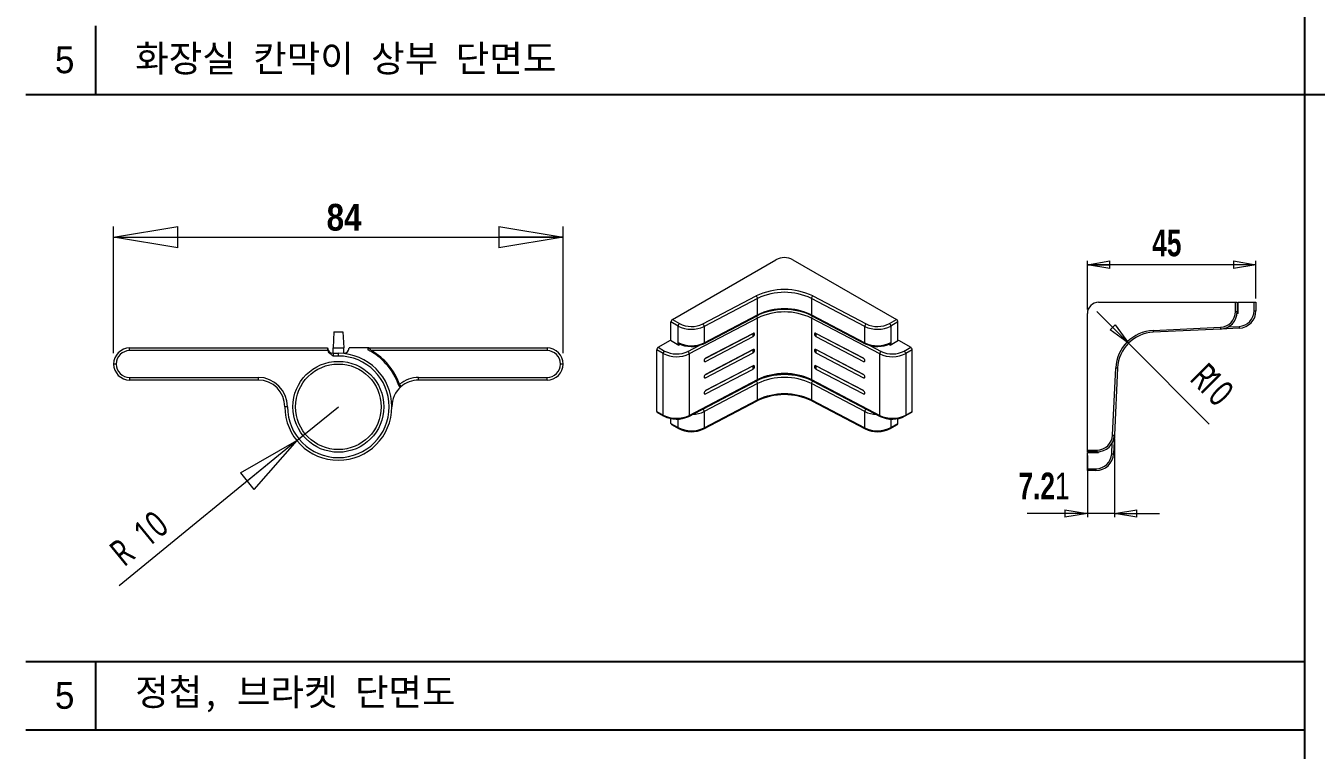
# Model space of a CAD drawing. Header units: millimetres. Extents: x 185 to 16542, y 250 to 5700.
# Drawn here: x 8585 to 10996, y 1605 to 2960 of the extents above; entities that cross this region are included whole.
import ezdxf

# ---------------------------------------------------------------- set-up
doc = ezdxf.new("R2010")
doc.units = ezdxf.units.MM
doc.layers.add('DIM', color=7, linetype='Continuous')
doc.layers.add('FIN', color=6, linetype='Continuous')
doc.styles.add('SLDTEXTSTYLE1', font='', dxfattribs={"width": 0.75})
doc.styles.get("Standard").update_dxf_attribs({"font": 'txt.shx'})
doc.styles.get('SLDTEXTSTYLE1').set_extended_font_data('NanumGothic')

# ---------------------------------------------------------------- blocks, each defined once
blk = doc.blocks.new('_Closed')
at = {"color": 0, "linetype": 'ByBlock', "lineweight": -2}
for p, q in [((-1, 0.166667), (0, 0)), ((-1, 0.166667), (-1, -0.166667)), ((0, 0), (-1, -0.166667)), ((0, 0), (-1, 0))]:
    blk.add_line(p, q, dxfattribs=at)

msp = doc.modelspace()

# ---------------------------------------------------------------- linework, layer by layer
at = {"color": 7, "linetype": 'Continuous', "lineweight": 0}
for p, q in [((8749.07, 2346.993), (8749.07, 2584.299)), ((9589.07, 2346.993), (9589.07, 2584.299)), ((8749.07, 2564.299), (9589.07, 2564.299)), ((10568.88, 2428.678, -0.3), (10568.88, 2519.678, -0.3)), ((10883.88, 2512.678, -0.3), (10568.88, 2512.678, -0.3)), ((10883.88, 2449.678, -0.3), (10883.88, 2519.678, -0.3)), ((10645.703, 2365.855, -0.3), (10586.395, 2425.34, -0.3)), ((10645.703, 2365.855, -0.3), (10796.443, 2214.665, -0.3)), ((10619.358, 2187.029, -0.3), (10619.358, 2040.309, -0.3)), ((10568.88, 2155.678, -0.3), (10568.88, 2040.309, -0.3)), ((10568.88, 2047.309, -0.3), (10456.095, 2047.309, -0.3)), ((10619.358, 2047.309, -0.3), (10568.88, 2047.309, -0.3)), ((10619.358, 2047.309, -0.3), (10703.358, 2047.309, -0.3))]:
    msp.add_line(p, q, dxfattribs=at)
at = {"linetype": 'Continuous', "lineweight": 15}
for p, q in [((9793.259, 2410.28), (9986.829, 2522.026)), ((10018.649, 2522.026), (10212.22, 2410.28)), ((9850.078, 2401.985), (9949.738, 2454.338)), ((9952.262, 2449.675), (9852.602, 2397.322)), ((9952.262, 2419.055), (9952.262, 2449.675)), ((10152.877, 2397.322), (10053.217, 2449.675)), ((10053.217, 2449.675), (10053.217, 2419.055)), ((10055.741, 2454.338), (10155.401, 2401.985)), ((9952.262, 2412.931), (9824.836, 2345.991)), ((9851.822, 2364.983), (9951.482, 2417.336)), ((9852.602, 2366.701), (9952.262, 2419.055)), ((9952.262, 2297.799), (9952.262, 2412.931)), ((10053.217, 2419.055), (10152.877, 2366.701)), ((10180.643, 2345.991), (10053.217, 2412.931)), ((10053.217, 2412.931), (10053.217, 2297.799)), ((10053.997, 2417.336), (10153.657, 2364.983)), ((9852.602, 2397.322), (9852.602, 2366.701)), ((10152.877, 2366.701), (10152.877, 2397.322)), ((10198.875, 2402.576), (10212.22, 2410.28)), ((10214.871, 2405.687), (10201.527, 2397.983)), ((10201.527, 2397.983), (10201.527, 2367.363)), ((10214.871, 2370.78), (10214.871, 2405.687)), ((9160.642, 2386.993), (9159.07, 2356.993)), ((9177.497, 2386.993), (9179.07, 2356.993)), ((9808.346, 2363.876), (9805.457, 2362.208)), ((9854.53, 2337.265), (9944.191, 2384.366)), ((9943.941, 2384.37), (9855.345, 2337.828)), ((9855.345, 2331.704), (9943.941, 2378.246)), ((9944.191, 2384.366), (9946.715, 2382.765)), ((10061.288, 2384.366), (10058.764, 2382.765)), ((10150.949, 2337.265), (10061.288, 2384.366)), ((10150.134, 2337.828), (10061.537, 2384.37)), ((10061.537, 2378.246), (10150.134, 2331.704)), ((10200.022, 2362.208), (10197.136, 2363.874)), ((10201.12, 2362.842), (10198.365, 2364.432)), ((10200.022, 2362.208), (10215.932, 2371.392)), ((10200.75, 2365.646), (10200.836, 2365.696)), ((10201.527, 2367.363), (10201.613, 2367.413)), ((10201.613, 2367.413), (10201.613, 2363.126)), ((10215.932, 2371.392), (10238.736, 2358.228)), ((8779.07, 2356.993), (9149.07, 2356.993)), ((9149.828, 2351.993), (8779.07, 2351.993)), ((9159.07, 2356.993), (9179.07, 2356.993)), ((9159.07, 2346.993), (9159.07, 2356.993)), ((9159.07, 2346.993), (9159.07, 2346.897)), ((9159.07, 2346.993), (9169.07, 2346.993)), ((9159.07, 2346.897), (9159.07, 2346.613)), ((9159.07, 2346.613), (9159.07, 2346.151)), ((9159.07, 2346.151), (9159.07, 2345.529)), ((9159.07, 2345.529), (9159.07, 2344.771)), ((9159.07, 2344.771), (9159.07, 2343.907)), ((9159.07, 2343.907), (9159.07, 2342.969)), ((9159.07, 2342.969), (9159.07, 2341.993)), ((9169.07, 2341.993), (9159.07, 2341.993)), ((9169.07, 2346.897), (9169.07, 2346.993)), ((9169.07, 2346.613), (9169.07, 2346.897)), ((9169.07, 2346.151), (9169.07, 2346.613)), ((9169.07, 2345.529), (9169.07, 2346.151)), ((9169.07, 2344.771), (9169.07, 2345.529)), ((9169.07, 2343.907), (9169.07, 2344.771)), ((9169.07, 2342.969), (9169.07, 2343.907)), ((9169.07, 2341.993), (9169.07, 2342.969)), ((9179.07, 2346.492), (9179.07, 2356.993)), ((9225.815, 2356.993), (9189.07, 2356.993)), ((9225.815, 2356.993), (9559.07, 2356.993)), ((9230.25, 2350.403), (9230.192, 2350.305)), ((9230.344, 2350.562), (9230.25, 2350.403)), ((9230.47, 2350.776), (9230.344, 2350.562)), ((9230.625, 2351.037), (9230.47, 2350.776)), ((9230.801, 2351.335), (9230.625, 2351.037)), ((9230.992, 2351.658), (9230.801, 2351.335)), ((9231.191, 2351.993), (9230.992, 2351.658)), ((9559.07, 2351.993), (9231.191, 2351.993)), ((9822.312, 2350.654), (9843.408, 2361.737)), ((9824.836, 2345.991), (9824.836, 2230.859)), ((9854.53, 2306.951), (9944.191, 2354.052)), ((9943.941, 2354.056), (9855.345, 2307.514)), ((9855.345, 2301.39), (9943.941, 2347.932)), ((9944.191, 2354.052), (9946.715, 2352.451)), ((10061.288, 2354.052), (10058.764, 2352.451)), ((10150.949, 2306.951), (10061.288, 2354.052)), ((10150.134, 2307.514), (10061.537, 2354.056)), ((10061.537, 2347.932), (10150.134, 2301.39)), ((10162.023, 2361.762), (10183.167, 2350.654)), ((10180.643, 2230.859), (10180.643, 2345.991)), ((9944.191, 2323.738), (9854.53, 2276.637)), ((9943.941, 2323.742), (9855.345, 2277.2)), ((9855.345, 2271.076), (9943.941, 2317.618)), ((9946.715, 2322.137), (9944.191, 2323.738)), ((10061.288, 2323.738), (10058.764, 2322.137)), ((10150.949, 2276.637), (10061.288, 2323.738)), ((10150.134, 2277.2), (10061.537, 2323.742)), ((10061.537, 2317.618), (10150.134, 2271.076)), ((8779.07, 2301.993), (9019.07, 2301.993)), ((9019.07, 2296.993), (8779.07, 2296.993)), ((9019.07, 2301.993), (9019.07, 2301.018)), ((9019.07, 2301.018), (9019.07, 2300.08)), ((9019.07, 2300.08), (9019.07, 2299.215)), ((9019.07, 2299.215), (9019.07, 2298.458)), ((9019.07, 2298.458), (9019.07, 2297.836)), ((9019.07, 2297.836), (9019.07, 2297.374)), ((9019.07, 2297.374), (9019.07, 2297.089)), ((9019.07, 2297.089), (9019.07, 2296.993)), ((9319.07, 2301.018), (9319.07, 2301.993)), ((9319.07, 2301.993), (9559.07, 2301.993)), ((9319.07, 2300.08), (9319.07, 2301.018)), ((9319.07, 2299.215), (9319.07, 2300.08)), ((9319.07, 2298.458), (9319.07, 2299.215)), ((9319.07, 2297.836), (9319.07, 2298.458)), ((9319.07, 2297.374), (9319.07, 2297.836)), ((9319.07, 2297.089), (9319.07, 2297.374)), ((9319.07, 2296.993), (9319.07, 2297.089)), ((9559.07, 2296.993), (9319.07, 2296.993)), ((9384.626, 2296.993), (9384.07, 2296.993)), ((9386.285, 2296.993), (9384.626, 2296.993)), ((9389.018, 2296.993), (9386.285, 2296.993)), ((9392.778, 2296.993), (9389.018, 2296.993)), ((9395.07, 2296.993), (9392.778, 2296.993)), ((9824.056, 2229.14), (9951.482, 2296.08)), ((9824.836, 2230.859), (9952.262, 2297.799)), ((9850.078, 2242.759), (9949.738, 2295.113)), ((10053.217, 2297.799), (10180.643, 2230.859)), ((10053.997, 2296.08), (10181.423, 2229.14)), ((10055.741, 2295.113), (10155.401, 2242.759)), ((9281.865, 2288.391), (9281.758, 2288.352)), ((9282.039, 2288.455), (9281.865, 2288.391)), ((9282.272, 2288.54), (9282.039, 2288.455)), ((9282.557, 2288.645), (9282.272, 2288.54)), ((9282.881, 2288.764), (9282.557, 2288.645)), ((9283.233, 2288.893), (9282.881, 2288.764)), ((9283.6, 2289.028), (9283.233, 2288.893)), ((9952.262, 2290.45), (9852.602, 2238.096)), ((9952.262, 2259.83), (9952.262, 2290.45)), ((10152.877, 2238.096), (10053.217, 2290.45)), ((10053.217, 2290.45), (10053.217, 2259.83)), ((9069.166, 2246.993), (9069.07, 2246.993)), ((9069.45, 2246.993), (9069.166, 2246.993)), ((9069.912, 2246.993), (9069.45, 2246.993)), ((9070.534, 2246.993), (9069.912, 2246.993)), ((9071.292, 2246.993), (9070.534, 2246.993)), ((9072.156, 2246.993), (9071.292, 2246.993)), ((9073.094, 2246.993), (9072.156, 2246.993)), ((9074.07, 2246.993), (9073.094, 2246.993)), ((9848.536, 2242), (9850.078, 2242.759)), ((9851.822, 2205.757), (9951.482, 2258.111)), ((9852.602, 2207.476), (9952.262, 2259.83)), ((10053.217, 2259.83), (10152.877, 2207.476)), ((10053.997, 2258.111), (10153.657, 2205.757)), ((10155.401, 2242.759), (10156.943, 2242)), ((9852.602, 2238.096), (9852.602, 2207.476)), ((10152.877, 2207.476), (10152.877, 2238.096)), ((10201.527, 2224.082), (10201.527, 2208.137)), ((10214.871, 2215.841), (10214.871, 2224.975)), ((10200.75, 2206.421), (10214.095, 2214.124)), ((10201.527, 2208.137), (10214.871, 2215.841))]:
    msp.add_line(p, q, dxfattribs=at)
at = {"color": 7, "linetype": 'Continuous', "lineweight": 15}
for p, q in [((10589.88, 2442.678, -0.3), (10845.38, 2442.678, -0.3)), ((10845.38, 2425.064, -0.3), (10845.38, 2442.678, -0.3)), ((10845.38, 2442.678, -0.3), (10848.88, 2442.678, -0.3)), ((10848.88, 2442.678, -0.3), (10848.88, 2425.064, -0.3)), ((10850.28, 2421.678, -0.3), (10850.28, 2442.678, -0.3)), ((10850.28, 2442.678, -0.3), (10880.38, 2442.678, -0.3)), ((10880.38, 2426.714, -0.3), (10880.38, 2442.678, -0.3)), ((10880.38, 2442.678, -0.3), (10883.88, 2442.678, -0.3)), ((10883.88, 2442.678, -0.3), (10883.88, 2426.714, -0.3)), ((10568.88, 2166.178, -0.3), (10568.88, 2421.678, -0.3)), ((10845.38, 2425.064, -0.3), (10848.88, 2425.064, -0.3)), ((10850.28, 2421.678, -0.3), (10848.705, 2421.678, -0.3)), ((10848.88, 2425.178, -0.3), (10850.28, 2425.178, -0.3)), ((10880.38, 2426.714, -0.3), (10883.88, 2426.714, -0.3)), ((9803.952, 2397.983), (9790.607, 2405.687)), ((9790.607, 2370.78), (9790.607, 2405.687)), ((9793.259, 2410.28), (9806.604, 2402.576)), ((9803.952, 2367.363), (9803.952, 2397.983)), ((10691.741, 2389.776, -0.3), (10817.364, 2395.697, -0.3)), ((10691.741, 2389.776, -0.3), (10691.773, 2389.094, -0.3)), ((10691.773, 2389.094, -0.3), (10691.804, 2388.438, -0.3)), ((10691.804, 2388.438, -0.3), (10691.832, 2387.834, -0.3)), ((10691.832, 2387.834, -0.3), (10691.857, 2387.304, -0.3)), ((10691.857, 2387.304, -0.3), (10691.878, 2386.869, -0.3)), ((10817.529, 2392.201, -0.3), (10691.905, 2386.28, -0.3)), ((10817.364, 2395.697, -0.3), (10817.396, 2395.015, -0.3)), ((10817.396, 2395.015, -0.3), (10817.427, 2394.359, -0.3)), ((10817.427, 2394.359, -0.3), (10817.456, 2393.754, -0.3)), ((10817.456, 2393.754, -0.3), (10817.481, 2393.225, -0.3)), ((10817.481, 2393.225, -0.3), (10817.501, 2392.79, -0.3)), ((10817.501, 2392.79, -0.3), (10817.516, 2392.467, -0.3)), ((10817.516, 2392.467, -0.3), (10817.526, 2392.268, -0.3)), ((10852.529, 2393.85, -0.3), (10817.529, 2392.201, -0.3)), ((10832.114, 2396.392, -0.3), (10852.364, 2397.346, -0.3)), ((10852.364, 2397.346, -0.3), (10852.396, 2396.664, -0.3)), ((10852.396, 2396.664, -0.3), (10852.427, 2396.008, -0.3)), ((10852.427, 2396.008, -0.3), (10852.456, 2395.404, -0.3)), ((10852.456, 2395.404, -0.3), (10852.481, 2394.874, -0.3)), ((10852.481, 2394.874, -0.3), (10852.501, 2394.439, -0.3)), ((10852.501, 2394.439, -0.3), (10852.516, 2394.116, -0.3)), ((10852.516, 2394.116, -0.3), (10852.526, 2393.917, -0.3)), ((9160.642, 2386.993), (9177.497, 2386.993)), ((9766.742, 2358.228), (9789.547, 2371.392)), ((9789.547, 2371.392), (9805.457, 2362.208)), ((9803.866, 2367.413), (9803.952, 2367.363)), ((9803.866, 2363.126), (9803.866, 2367.413)), ((9807.103, 2364.426), (9804.358, 2362.842)), ((9804.642, 2365.696), (9804.729, 2365.646)), ((10691.878, 2386.869, -0.3), (10691.893, 2386.546, -0.3)), ((10691.893, 2386.546, -0.3), (10691.902, 2386.347, -0.3)), ((8779.07, 2356.897), (8779.07, 2356.993)), ((8779.07, 2356.613), (8779.07, 2356.897)), ((8779.07, 2356.151), (8779.07, 2356.613)), ((8779.07, 2355.529), (8779.07, 2356.151)), ((8779.07, 2354.771), (8779.07, 2355.529)), ((8779.07, 2353.907), (8779.07, 2354.771)), ((8779.07, 2352.969), (8779.07, 2353.907)), ((8779.07, 2351.993), (8779.07, 2352.969)), ((9559.07, 2356.993), (9559.07, 2356.897)), ((9559.07, 2356.897), (9559.07, 2356.613)), ((9559.07, 2356.613), (9559.07, 2356.151)), ((9559.07, 2356.151), (9559.07, 2355.529)), ((9559.07, 2355.529), (9559.07, 2354.771)), ((9559.07, 2354.771), (9559.07, 2353.907)), ((9559.07, 2353.907), (9559.07, 2352.969)), ((9559.07, 2352.969), (9559.07, 2351.993)), ((9776.186, 2346.653), (9764.091, 2353.635)), ((9764.091, 2238.503), (9764.091, 2353.635)), ((9766.742, 2358.228), (9778.837, 2351.245)), ((9776.186, 2231.52), (9776.186, 2346.653)), ((10226.641, 2351.245), (10238.736, 2358.228)), ((10241.388, 2353.635), (10229.293, 2346.653)), ((10229.293, 2346.653), (10229.293, 2231.52)), ((10241.388, 2238.503), (10241.388, 2353.635)), ((8749.166, 2326.993), (8749.07, 2326.993)), ((8749.45, 2326.993), (8749.166, 2326.993)), ((8749.912, 2326.993), (8749.45, 2326.993)), ((8750.534, 2326.993), (8749.912, 2326.993)), ((8751.292, 2326.993), (8750.534, 2326.993)), ((8752.156, 2326.993), (8751.292, 2326.993)), ((8753.094, 2326.993), (8752.156, 2326.993)), ((8754.07, 2326.993), (8753.094, 2326.993)), ((9585.045, 2326.993), (9584.07, 2326.993)), ((9585.983, 2326.993), (9585.045, 2326.993)), ((9586.848, 2326.993), (9585.983, 2326.993)), ((9587.605, 2326.993), (9586.848, 2326.993)), ((9588.227, 2326.993), (9587.605, 2326.993)), ((9588.689, 2326.993), (9588.227, 2326.993)), ((9588.974, 2326.993), (9588.689, 2326.993)), ((9589.07, 2326.993), (9588.974, 2326.993)), ((10615.862, 2194.194, -0.3), (10621.782, 2319.818, -0.3)), ((10625.278, 2319.653, -0.3), (10619.358, 2194.029, -0.3)), ((10621.782, 2319.818, -0.3), (10622.464, 2319.786, -0.3)), ((10622.464, 2319.786, -0.3), (10623.12, 2319.755, -0.3)), ((10623.12, 2319.755, -0.3), (10623.725, 2319.726, -0.3)), ((10623.725, 2319.726, -0.3), (10624.254, 2319.701, -0.3)), ((10624.254, 2319.701, -0.3), (10624.689, 2319.681, -0.3)), ((10624.689, 2319.681, -0.3), (10625.012, 2319.666, -0.3)), ((10625.012, 2319.666, -0.3), (10625.211, 2319.656, -0.3)), ((8779.07, 2301.993), (8779.07, 2301.018)), ((8779.07, 2301.018), (8779.07, 2300.08)), ((8779.07, 2300.08), (8779.07, 2299.215)), ((8779.07, 2299.215), (8779.07, 2298.458)), ((8779.07, 2298.458), (8779.07, 2297.836)), ((8779.07, 2297.836), (8779.07, 2297.374)), ((8779.07, 2297.374), (8779.07, 2297.089)), ((8779.07, 2297.089), (8779.07, 2296.993)), ((8945.361, 2296.993), (8943.07, 2296.993)), ((8949.122, 2296.993), (8945.361, 2296.993)), ((8951.855, 2296.993), (8949.122, 2296.993)), ((8953.514, 2296.993), (8951.855, 2296.993)), ((8954.07, 2296.993), (8953.514, 2296.993)), ((9559.07, 2301.018), (9559.07, 2301.993)), ((9559.07, 2300.08), (9559.07, 2301.018)), ((9559.07, 2299.215), (9559.07, 2300.08)), ((9559.07, 2298.458), (9559.07, 2299.215)), ((9559.07, 2297.836), (9559.07, 2298.458)), ((9559.07, 2297.374), (9559.07, 2297.836)), ((9559.07, 2297.089), (9559.07, 2297.374)), ((9559.07, 2296.993), (9559.07, 2297.089)), ((9764.091, 2238.503), (9776.186, 2231.52)), ((9764.868, 2236.786), (9776.962, 2229.803)), ((9790.607, 2215.841), (9790.607, 2224.965)), ((9803.952, 2208.137), (9803.952, 2224.078)), ((10228.516, 2229.803), (10240.611, 2236.786)), ((10229.293, 2231.52), (10241.388, 2238.503)), ((9790.607, 2215.841), (9803.952, 2208.137)), ((9791.384, 2214.124), (9804.729, 2206.421)), ((10614.212, 2159.194, -0.3), (10615.166, 2179.444, -0.3)), ((10615.862, 2194.194, -0.3), (10616.544, 2194.162, -0.3)), ((10616.544, 2194.162, -0.3), (10617.2, 2194.131, -0.3)), ((10617.2, 2194.131, -0.3), (10617.804, 2194.103, -0.3)), ((10619.358, 2194.029, -0.3), (10617.708, 2159.029, -0.3)), ((10617.804, 2194.103, -0.3), (10618.334, 2194.078, -0.3)), ((10618.334, 2194.078, -0.3), (10618.769, 2194.057, -0.3)), ((10618.769, 2194.057, -0.3), (10619.092, 2194.042, -0.3)), ((10619.092, 2194.042, -0.3), (10619.291, 2194.032, -0.3)), ((10568.88, 2166.178, -0.3), (10586.494, 2166.178, -0.3)), ((10568.88, 2162.678, -0.3), (10568.88, 2166.178, -0.3)), ((10586.494, 2162.678, -0.3), (10568.88, 2162.678, -0.3)), ((10568.88, 2131.178, -0.3), (10568.88, 2161.278, -0.3)), ((10568.88, 2161.278, -0.3), (10589.88, 2161.278, -0.3)), ((10586.38, 2161.278, -0.3), (10586.38, 2162.678, -0.3)), ((10586.494, 2166.178, -0.3), (10586.494, 2162.678, -0.3)), ((10589.88, 2162.853, -0.3), (10589.88, 2161.278, -0.3)), ((10614.212, 2159.194, -0.3), (10614.894, 2159.162, -0.3)), ((10614.894, 2159.162, -0.3), (10615.55, 2159.131, -0.3)), ((10615.55, 2159.131, -0.3), (10616.154, 2159.102, -0.3)), ((10616.154, 2159.102, -0.3), (10616.684, 2159.078, -0.3)), ((10616.684, 2159.078, -0.3), (10617.119, 2159.057, -0.3)), ((10617.119, 2159.057, -0.3), (10617.442, 2159.042, -0.3)), ((10617.442, 2159.042, -0.3), (10617.641, 2159.032, -0.3)), ((10568.88, 2131.178, -0.3), (10584.845, 2131.178, -0.3)), ((10568.88, 2127.678, -0.3), (10568.88, 2131.178, -0.3)), ((10584.845, 2127.678, -0.3), (10568.88, 2127.678, -0.3)), ((10584.845, 2131.178, -0.3), (10584.845, 2127.678, -0.3))]:
    msp.add_line(p, q, dxfattribs=at)
at = {"linetype": 'Continuous', "lineweight": 0}
for q in [(9169.07, 2246.993), (8759.425, 1912.323)]:
    msp.add_line((9091.628, 2183.726), q, dxfattribs=at)
at = {"linetype": 'Continuous', "lineweight": 15}
for radius in [85, 80]:
    msp.add_circle((9169.07, 2246.993), radius, dxfattribs=at)
at = {"color": 7, "linetype": 'Continuous', "lineweight": 15}
for centre, radius, start, end in [((10002.739, 2491.488), 34.433, 62.480556, 117.519459), ((10002.739, 2343.905), 122.494, 64.361864, 115.638132), ((10002.739, 2344.254), 116.883, 64.414075, 115.585925), ((9946.252, 2449.437), 6.014, 2.268484, 54.579369), ((10059.226, 2449.437), 6.014, 125.420434, 177.731467), ((10589.88, 2421.678, -0.3), 21, 90, 180), ((10815.98, 2425.064, -0.3), 29.4, 272.698342, 0), ((10815.98, 2425.064, -0.3), 32.9, 272.698342, 0), ((10850.98, 2426.714, -0.3), 29.4, 272.698342, 0), ((10850.98, 2426.714, -0.3), 32.9, 272.698342, 0), ((9796.364, 2405.425), 5.763, 122.605542, 177.394458), ((9809.709, 2397.721), 5.763, 122.605542, 177.394458), ((10695.201, 2316.358, -0.3), 73.5, 92.698342, 177.30166), ((9805.743, 2367.228), 1.887, 174.379929, 234.307636), ((9805.83, 2367.178), 1.887, 174.381543, 234.291324), ((10695.201, 2316.358, -0.3), 70, 92.698342, 177.30166), ((8779.07, 2326.993), 30, 90, 180), ((8779.07, 2326.993), 25, 90, 180), ((9559.07, 2326.993), 30, 0, 90), ((9559.07, 2326.993), 25, 0, 90), ((9769.848, 2353.373), 5.763, 122.605409, 177.394776), ((9781.943, 2346.391), 5.763, 122.605409, 177.394776), ((10223.536, 2346.391), 5.763, 2.605445, 57.394494), ((10235.631, 2353.373), 5.763, 2.605445, 57.394494), ((8779.07, 2326.993), 30, 180, 270), ((8779.07, 2326.993), 25, 180, 270), ((9559.07, 2326.993), 25, 270, 0), ((9559.07, 2326.993), 30, 270, 0), ((9765.968, 2238.318), 1.886, 174.377937, 234.309629), ((9777.977, 2231.297), 1.805, 172.874805, 235.827026), ((10227.502, 2231.297), 1.805, 304.173205, 7.124274), ((10239.579, 2238.287), 1.822, 304.508645, 6.803791), ((9792.485, 2215.656), 1.887, 174.379576, 234.307989), ((9805.709, 2207.898), 1.774, 172.256875, 236.446334), ((10586.494, 2195.578, -0.3), 29.4, 270, 357.30166), ((10586.494, 2195.578, -0.3), 32.9, 270, 357.30166), ((10584.845, 2160.578, -0.3), 29.4, 270, 357.30166), ((10584.845, 2160.578, -0.3), 32.9, 270, 357.30166)]:
    msp.add_arc(centre, radius, start, end, dxfattribs=at)
at = {"linetype": 'Continuous', "lineweight": 15}
for centre, radius, start, end in [((9946.149, 2412.665), 6.118, 2.491344, 43.41331), ((10002.739, 2310.428), 118.561, 64.384567, 115.615433), ((9950.472, 2418.831), 1.804, 304.052125, 7.131908), ((10002.739, 2313.634), 116.883, 64.414075, 115.585925), ((10002.739, 2307.51), 116.883, 64.414075, 115.585925), ((10055.007, 2418.831), 1.804, 172.867012, 235.949701), ((10059.329, 2412.665), 6.118, 136.587102, 177.508337), ((9828.936, 2446.163), 54.273, 242.590141, 295.851955), ((9828.932, 2445.742), 48.599, 242.64923, 295.792842), ((9846.592, 2397.084), 6.014, 2.267716, 54.579629), ((10158.886, 2397.084), 6.014, 125.420665, 177.731482), ((10176.54, 2446.288), 54.384, 244.207139, 297.350773), ((10176.548, 2445.63), 48.499, 244.148064, 297.409843), ((10195.77, 2397.721), 5.763, 2.605425, 57.39445), ((10209.114, 2405.425), 5.763, 2.605425, 57.39445), ((9828.938, 2415.668), 54.384, 242.64925, 295.792849), ((9828.931, 2411.874), 52.18, 242.366143, 296.020226), ((9850.811, 2366.477), 1.804, 304.083993, 7.130097), ((9944.987, 2382.978), 1.741, 352.951733, 126.933152), ((9941.181, 2383.05), 5.541, 299.873265, 357.047689), ((10060.491, 2382.978), 1.741, 53.066917, 187.048199), ((10064.297, 2383.05), 5.541, 182.952149, 240.126653), ((10154.667, 2366.478), 1.804, 172.871057, 235.916839), ((10176.542, 2415.543), 54.273, 244.148056, 297.409855), ((10176.548, 2411.829), 52.14, 243.957187, 297.65646), ((10199.649, 2367.178), 1.887, 305.707364, 5.619628), ((10199.804, 2367.197), 1.822, 304.50809, 6.804345), ((9169.07, 2246.993), 100, 180, 90), ((9169.07, 2246.993), 95, 180, 90), ((9159.07, 2356.993), 10, 180, 270), ((9179.07, 2356.993), 10, 270, 0), ((9225.815, 2354.993), 2, 90, 242.281798), ((9169.07, 2246.993), 120, 20.153909, 59.39029), ((9169.07, 2246.993), 122, 20.153909, 59.39029), ((9801.17, 2394.832), 54.273, 242.59013, 295.85194), ((9801.165, 2394.412), 48.599, 242.649265, 295.792838), ((9818.826, 2345.753), 6.014, 2.267942, 54.579721), ((9944.987, 2352.664), 1.741, 352.951839, 126.933054), ((9941.181, 2352.736), 5.541, 299.873312, 357.047667), ((10060.491, 2352.664), 1.741, 53.067011, 187.048094), ((10064.297, 2352.736), 5.541, 182.95217, 240.126605), ((10186.653, 2345.753), 6.014, 125.420363, 177.731726), ((10204.307, 2394.958), 54.385, 244.207151, 297.350762), ((10204.315, 2394.3), 48.499, 244.148098, 297.409805), ((9854.299, 2333.096), 1.741, 172.952061, 306.932912), ((9858.104, 2333.024), 5.541, 119.873406, 177.047578), ((9944.987, 2322.35), 1.741, 352.951834, 126.933049), ((9941.181, 2322.422), 5.541, 299.873336, 357.04765), ((10060.491, 2322.35), 1.741, 53.067019, 187.048098), ((10064.297, 2322.422), 5.541, 182.952188, 240.126582), ((10147.374, 2333.024), 5.541, 2.952123, 60.126771), ((10151.18, 2333.096), 1.741, 233.066814, 7.048215), ((9019.07, 2246.993), 55, 0, 90), ((9019.07, 2246.993), 50, 0, 90), ((9319.07, 2246.993), 55, 90, 130.158859), ((9319.07, 2246.993), 50, 90, 131.417312), ((9854.299, 2302.782), 1.741, 172.952084, 306.932818), ((9858.104, 2302.71), 5.541, 119.873462, 177.04752), ((10002.739, 2184.679), 122.494, 64.361864, 115.638132), ((9946.252, 2290.212), 6.014, 2.268475, 54.579436), ((10002.739, 2189.171), 118.561, 64.38456, 115.61544), ((9950.531, 2297.548), 1.748, 302.926414, 8.257762), ((10002.739, 2192.377), 116.883, 64.414075, 115.585925), ((10002.739, 2185.029), 116.883, 64.414075, 115.585925), ((10054.947, 2297.548), 1.748, 171.74106, 237.075511), ((10059.226, 2290.212), 6.014, 125.420367, 177.731476), ((10147.374, 2302.71), 5.541, 2.952181, 60.126716), ((10151.18, 2302.782), 1.741, 233.066908, 7.048191), ((9319.07, 2246.993), 50, 131.417312, 180), ((9284.67, 2285.989), 2, 198.64081, 311.417312), ((9854.299, 2272.467), 1.741, 172.952112, 306.932772), ((9858.104, 2272.396), 5.541, 119.873465, 177.047519), ((10002.739, 2151.202), 118.561, 64.384575, 115.615425), ((10002.739, 2154.408), 116.883, 64.414075, 115.585925), ((10147.374, 2272.396), 5.541, 2.952182, 60.126712), ((10151.18, 2272.467), 1.741, 233.066951, 7.048164), ((9846.592, 2237.858), 6.014, 2.267707, 54.5797), ((9950.532, 2259.578), 1.748, 302.922609, 8.261423), ((10054.947, 2259.578), 1.748, 171.737399, 237.079315), ((10158.886, 2237.858), 6.014, 125.420598, 177.731492), ((9801.172, 2279.825), 54.384, 242.649204, 295.792865), ((9801.165, 2276.032), 52.18, 242.366128, 296.020203), ((9823.105, 2230.608), 1.748, 302.932142, 8.258222), ((9829.958, 2284.099), 51.274, 271.27015, 296.207822), ((10175.37, 2283.483), 50.655, 243.637372, 268.884707), ((10182.373, 2230.608), 1.748, 171.740525, 237.069282), ((10204.308, 2279.7), 54.273, 244.148087, 297.409824), ((10204.314, 2275.986), 52.14, 243.957217, 297.656444), ((9828.938, 2256.442), 54.384, 242.64925, 295.792849), ((9828.931, 2252.649), 52.18, 242.366143, 296.020226), ((9850.872, 2207.225), 1.748, 302.923272, 8.2679), ((10154.607, 2207.225), 1.748, 171.739313, 237.070494), ((10176.542, 2256.317), 54.273, 244.148056, 297.409855), ((10176.548, 2252.603), 52.14, 243.957176, 297.656475), ((10199.743, 2207.91), 1.798, 304.043387, 7.25409), ((10213.087, 2215.614), 1.798, 304.057405, 7.25503)]:
    msp.add_arc(centre, radius, start, end, dxfattribs=at)
for centre, major_axis, ratio, start_param, end_param in [((9943.941, 2381.308), (0.177, 4.328), 0.04075212, 3.92801902, 5.49881534), ((10061.537, 2381.308), (-0.177, 4.328), 0.04075212, 0.78436996, 2.35516629), ((9943.941, 2350.994), (0.177, 4.328), 0.04075212, 3.92801902, 5.49881534), ((10061.537, 2350.994), (-0.177, 4.328), 0.04075212, 0.78436996, 2.35516629), ((9855.345, 2334.766), (5.296, -0.216), 0.57738094, 4.24334654, 4.73596255), ((9943.941, 2320.68), (0.177, 4.328), 0.04075212, 3.92801902, 5.49881534), ((10061.537, 2320.68), (-0.177, 4.328), 0.04075212, 0.78436996, 2.35516629), ((10150.134, 2334.766), (5.296, 0.216), 0.57738094, 4.68881541, 5.1814314), ((9855.345, 2304.452), (5.296, -0.216), 0.57738094, 4.24334657, 4.73596255), ((10150.134, 2304.452), (5.296, 0.216), 0.57738094, 4.68881541, 5.1814314), ((9855.345, 2274.138), (5.296, -0.216), 0.57738094, 4.24334652, 4.73596255), ((10150.134, 2274.138), (5.296, 0.216), 0.57738094, 4.68881541, 5.1814314)]:
    msp.add_ellipse(centre, major_axis=major_axis, ratio=ratio, start_param=start_param, end_param=end_param, dxfattribs=at)
for points, knots in [([(9149.828, 2351.993), (9149.667, 2352.509), (9149.345, 2353.54), (9149.153, 2355.002), (9149.078, 2356.153), (9149.069, 2356.87), (9149.07, 2356.954), (9149.07, 2356.993)], [0, 0, 0, 0, 0.20392147, 0.40783915, 0.61243899, 0.82183838, 1, 1, 1, 1]), ([(9159.07, 2341.993), (9159.052, 2342.006), (9158.407, 2342.462), (9157.133, 2343.362), (9154.736, 2345.213), (9151.884, 2347.84), (9150.521, 2350.593), (9149.828, 2351.993)], [0, 0, 0, 0, 0.004577272, 0.171649346, 0.338399827, 0.663375811, 1, 1, 1, 1]), ([(9230.172, 2350.272), (9229.241, 2350.813), (9227.756, 2351.677), (9226.077, 2352.59), (9225.28, 2353.015), (9224.938, 2353.195), (9224.901, 2353.214), (9224.884, 2353.223)], [0, 0, 0, 0, 0.442890646, 0.706236549, 0.843812947, 0.930207266, 1, 1, 1, 1]), ([(9225.815, 2356.993), (9225.831, 2356.979), (9225.866, 2356.949), (9226.194, 2356.661), (9226.974, 2355.969), (9228.523, 2354.562), (9230.078, 2353.087), (9231.023, 2352.158), (9231.191, 2351.993)], [0, 0, 0, 0, 0.08633623, 0.18752616, 0.33473866, 0.59099546, 0.92748472, 1, 1, 1, 1]), ([(9282.775, 2285.349), (9282.772, 2285.356), (9282.765, 2285.379), (9282.667, 2285.667), (9282.436, 2286.343), (9282.107, 2287.28), (9281.85, 2287.986), (9281.722, 2288.339)], [0, 0, 0, 0, 0.091916325, 0.305786723, 0.53438716, 0.767679311, 1, 1, 1, 1]), ([(9283.6, 2289.028), (9283.885, 2288.488), (9284.456, 2287.405), (9285.207, 2285.979), (9285.743, 2284.962), (9285.97, 2284.532), (9285.987, 2284.499), (9285.993, 2284.489)], [0, 0, 0, 0, 0.23014786, 0.46174661, 0.69060684, 0.90676665, 1, 1, 1, 1])]:
    msp.add_open_spline(points, degree=3, knots=knots, dxfattribs=at)
at = {"layer": 'FIN', "color": 6}
for p, q in [((10974.886, 250), (10974.886, 5700)), ((8715.826, 2831.199), (8715.826, 2959.541)), ((8585, 2831.199), (13434.744, 2831.199, 0.002)), ((8585, 1770.907, 0), (10974.886, 1770.907, 0.001)), ((8715.826, 1642.565, 0), (8715.826, 1770.907, 0)), ((10974.886, 1642.565), (8585, 1642.565))]:
    msp.add_line(p, q, dxfattribs=at)

# ---------------------------------------------------------------- block references
at = {"color": 7, "linetype": 'Continuous', "lineweight": 0}
for p, xscale, yscale, zscale, rotation in [((8749.07, 2564.299, 12.435), 120, 120, 20, 180), ((10568.88, 2512.678, 0.4), 42, 42, 7, 180), ((10645.703, 2365.855, 0.4), 42.00000000004062, 42.00000000004062, 7, 314.9145766740226), ((10619.358, 2047.309, 0.4), 42, 42, 7, 180)]:
    msp.add_blockref('_Closed', p, dxfattribs=dict(at, xscale=xscale, yscale=yscale, zscale=zscale, rotation=rotation))
for p, xscale, yscale, zscale in [((9589.07, 2564.299, 12.435), 120, 120, 20), ((10883.88, 2512.678, 0.4), 42, 42, 7), ((10568.88, 2047.309, 0.4), 42, 42, 7)]:
    msp.add_blockref('_Closed', p, dxfattribs=dict(at, xscale=xscale, yscale=yscale, zscale=zscale))
at = {"linetype": 'Continuous', "lineweight": 0, "xscale": 120.0000000000731, "yscale": 120.0000000000731, "zscale": 20, "rotation": 39.24801227798235}
msp.add_blockref('_Closed', (9091.628, 2183.726, 12.435), dxfattribs=at)

# ---------------------------------------------------------------- texts
at = {"color": 7, "linetype": 'Continuous', "lineweight": 0, "char_height": 50, "attachment_point": 1, "style": 'SLDTEXTSTYLE1'}
for s, insert in [('{\\fGulim|b1|i0|c0|p50;\\W0.9;84}', (9147.097, 2626.484)), ('{\\fGulim|b1|i0|c0|p50;45}', (10690.048, 2578.462, -0.3)), ('{\\fGulim|b1|i0|c0|p50;7.2\\fGulim|b0|i0|c0|p50;1}', (10439.979, 2123.984, -0.3))]:
    msp.add_mtext(s, dxfattribs=dict(at, insert=insert))
for s, insert, rotation in [('R', (10792.879, 2333.281, -0.3), 315), ('10', (10806.901, 2319.258, -0.3), 315), ('10', (8780.698, 2020.794), 39.248012), ('R', (8736.82, 1984.947), 39.248012)]:
    msp.add_mtext(s, dxfattribs=dict(at, insert=insert, rotation=rotation))
at = {"layer": 'DIM', "char_height": 50, "attachment_point": 4}
for s, insert in [('{\\fGulim|b0|i0|c129|p2;5}', (8639.47, 2895.504)), ('{\\fGulimChe|b0|i0|c129|p2;\\C0;화장실 칸막이 상부 단면도}', (8789.3, 2895.71)), ('{\\fGulim|b0|i0|c129|p2;5}', (8639.47, 1706.87, 0))]:
    msp.add_mtext(s, dxfattribs=dict(at, insert=insert))

# ---------------------------------------------------------------- next in the draw order: texts
at = {"layer": 'DIM', "insert": (8789.3, 1707.076, 0), "char_height": 50, "attachment_point": 4, "bg_fill": 2}
msp.add_mtext('{\\fGulimChe|b0|i0|c129|p2;\\C0;정첩, 브라켓 단면도}', dxfattribs=at)

doc.saveas('drawing.dxf')
